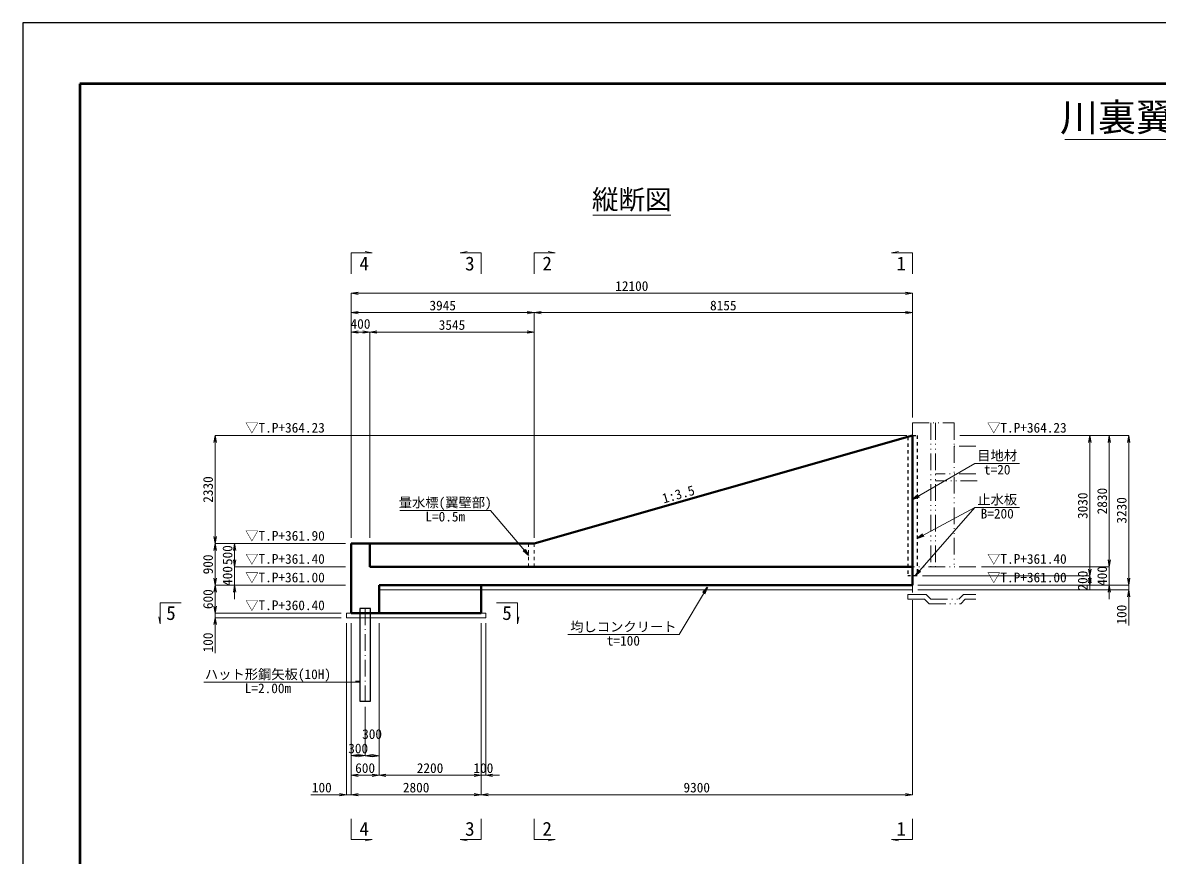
# Model space of a CAD drawing. Header units: millimetres. Extents: x 156724 to 219930, y -17820 to 17820.
# Drawn here: x 169470 to 193975, y -182 to 17820 of the extents above; entities that cross this region are included whole.
import ezdxf
from ezdxf.enums import TextEntityAlignment as Align

# ---------------------------------------------------------------- set-up
doc = ezdxf.new("R2010")
doc.units = ezdxf.units.MM
doc.header["$LTSCALE"] = 60
doc.header["$PDSIZE"] = 300
for name, pattern in [('SXF_一点短鎖線', [9.25, 6, -1.5, 0.25, -1.5]), ('SXF_二点短鎖線', [11, 6, -1.5, 0.25, -1.5, 0.25, -1.5]), ('SXF_跳び破線', [12, 6, -6])]:
    doc.linetypes.add(name, pattern=pattern)
doc.layers.get('Defpoints').update_dxf_attribs({"color": 151})
for name, color, linetype, lineweight in [('D-BMK', 2, 'SXF_一点短鎖線', 13), ('D-BYP-STR4', 6, 'Continuous', 25), ('D-STR', 1, 'Continuous', 50), ('D-STR-DIM', 7, 'Continuous', 13), ('D-STR-HTXT', 7, 'Continuous', 13), ('D-STR-STR1', 2, 'Continuous', 13), ('D-STR-STR3', 4, 'Continuous', 25), ('D-STR-STR6', 7, 'Continuous', 13), ('D-STR-STR7', 3, 'Continuous', 13), ('D-STR-TXT', 7, 'Continuous', 13), ('D-TTL', 2, 'Continuous', 140), ('D-TTL-LINE', 7, 'Continuous', 13), ('D-TTL-TXT', 7, 'Continuous', 13)]:
    doc.layers.add(name, color=color, linetype=linetype, lineweight=lineweight)
doc.styles.add('MS ゴシック', font='MS Gothic.ttf')
doc.styles.add('ＭＳ ゴシック', font='MS Gothic.ttf')
doc.dimstyles.new('DIM-60', dxfattribs={"dimscale": 60, "dimtxt": 3.5, "dimasz": 2.5, "dimexe": 0, "dimexo": 2, "dimgap": 0.8, "dimtad": 1, "dimdec": 0, "dimzin": 0, "dimdsep": 46, "dimtxsty": 'MS ゴシック', "dimblk": 'OPEN', "dimcen": 0.1, "dimclrd": 256, "dimclre": 256, "dimclrt": 256, "dimaunit": 1, "dimadec": 4, "dimazin": 0, "dimtfac": 1, "dimtdec": 0, "dimtmove": 0, "dimatfit": 3, "dimldrblk": 'OPEN', "dimfxl": 1, "dimtolj": 1, "dimtzin": 0, "dimlwd": -1, "dimlwe": -1, "dimarcsym": 0})
doc.dimstyles.new('DIM-60-F', dxfattribs={"dimscale": 60, "dimtxt": 3.5, "dimasz": 2.5, "dimexe": 0, "dimexo": 2, "dimgap": 0.8, "dimtad": 1, "dimdec": 0, "dimzin": 0, "dimdsep": 46, "dimtxsty": 'MS ゴシック', "dimblk": 'OPEN', "dimcen": 0.1, "dimaunit": 1, "dimadec": 4, "dimazin": 0, "dimtfac": 1, "dimtdec": 0, "dimtmove": 2, "dimatfit": 3, "dimldrblk": 'OPEN', "dimfxl": 1, "dimtolj": 1, "dimtzin": 0, "dimlwd": -1, "dimlwe": -1, "dimarcsym": 2})

# ---------------------------------------------------------------- blocks, each defined once
blk = doc.blocks.new('_Open')
at = {"color": 0, "linetype": 'ByBlock', "lineweight": -2}
for p, q in [((-1, 0.17), (0, 0)), ((-1, -0.17), (0, 0)), ((0, 0), (-1, 0))]:
    blk.add_line(p, q, dxfattribs=at)
blk = doc.blocks.new('*D2')
at = {"layer": 'D-STR-DIM', "transparency": 16777216}
for p, q in [((176452, 4866), (176452, 1168)), ((176552, 4866), (176552, 1168)), ((176302, 1168), (175684, 1168)), ((176552, 1168), (176452, 1168)), ((176702, 1168), (176852, 1168))]:
    blk.add_line(p, q, dxfattribs=at)
at = {"layer": 'Defpoints', "color": 0, "transparency": 16777216}
for p in [(176452, 4986), (176552, 4986), (176552, 1168)]:
    blk.add_point(p, dxfattribs=at)
at = {"layer": 'D-STR-DIM', "transparency": 16777216, "xscale": 150, "yscale": 150, "zscale": 150}
blk.add_blockref('_Open', (176452, 1168), dxfattribs=at)
at = {"layer": 'D-STR-DIM', "transparency": 16777216, "xscale": 150, "yscale": 150, "zscale": 150, "rotation": 180}
blk.add_blockref('_Open', (176552, 1168), dxfattribs=at)
at = {"layer": 'D-STR-DIM', "transparency": 16777216, "insert": (175918, 1321), "char_height": 210, "attachment_point": 5, "style": 'MS ゴシック'}
blk.add_mtext('\\A1;100', dxfattribs=at)
blk = doc.blocks.new('*D3')
at = {"layer": 'D-STR-DIM', "color": 0, "transparency": 16777216}
for p, q in [((188652, 5366), (188652, 1168)), ((179352, 4866), (179352, 1168)), ((179502, 1168), (188502, 1168))]:
    blk.add_line(p, q, dxfattribs=at)
at = {"layer": 'Defpoints', "color": 0, "transparency": 16777216}
for p in [(188652, 5486), (179352, 4986), (188652, 1168)]:
    blk.add_point(p, dxfattribs=at)
at = {"layer": 'D-STR-DIM', "color": 0, "transparency": 16777216, "xscale": 150, "yscale": 150, "zscale": 150, "rotation": 180}
blk.add_blockref('_Open', (179352, 1168), dxfattribs=at)
at = {"layer": 'D-STR-DIM', "color": 0, "transparency": 16777216, "xscale": 150, "yscale": 150, "zscale": 150}
blk.add_blockref('_Open', (188652, 1168), dxfattribs=at)
at = {"layer": 'D-STR-DIM', "color": 0, "transparency": 16777216, "insert": (184002, 1321), "char_height": 210, "attachment_point": 5, "style": 'MS ゴシック'}
blk.add_mtext('\\A1;9300', dxfattribs=at)
blk = doc.blocks.new('*D4')
at = {"layer": 'D-STR-DIM', "color": 0, "transparency": 16777216}
for p, q in [((176552, 4866), (176552, 1168)), ((179352, 4866), (179352, 1168)), ((176702, 1168), (179202, 1168))]:
    blk.add_line(p, q, dxfattribs=at)
at = {"layer": 'Defpoints', "color": 0, "transparency": 16777216}
for p in [(176552, 4986), (179352, 4986), (179352, 1168)]:
    blk.add_point(p, dxfattribs=at)
at = {"layer": 'D-STR-DIM', "color": 0, "transparency": 16777216, "xscale": 150, "yscale": 150, "zscale": 150, "rotation": 180}
blk.add_blockref('_Open', (176552, 1168), dxfattribs=at)
at = {"layer": 'D-STR-DIM', "color": 0, "transparency": 16777216, "xscale": 150, "yscale": 150, "zscale": 150}
blk.add_blockref('_Open', (179352, 1168), dxfattribs=at)
at = {"layer": 'D-STR-DIM', "color": 0, "transparency": 16777216, "insert": (177952, 1321), "char_height": 210, "attachment_point": 5, "style": 'MS ゴシック'}
blk.add_mtext('\\A1;2800', dxfattribs=at)
blk = doc.blocks.new('*D5')
at = {"layer": 'D-STR-DIM', "color": 0, "transparency": 16777216}
for p, q in [((176552, 4866), (176552, 1588)), ((177152, 3966), (177152, 1588)), ((176702, 1588), (177002, 1588))]:
    blk.add_line(p, q, dxfattribs=at)
at = {"layer": 'Defpoints', "color": 0, "transparency": 16777216}
for p in [(176552, 4986), (177152, 4086), (177152, 1588)]:
    blk.add_point(p, dxfattribs=at)
at = {"layer": 'D-STR-DIM', "color": 0, "transparency": 16777216, "xscale": 150, "yscale": 150, "zscale": 150, "rotation": 180}
blk.add_blockref('_Open', (176552, 1588), dxfattribs=at)
at = {"layer": 'D-STR-DIM', "color": 0, "transparency": 16777216, "xscale": 150, "yscale": 150, "zscale": 150}
blk.add_blockref('_Open', (177152, 1588), dxfattribs=at)
at = {"layer": 'D-STR-DIM', "color": 0, "transparency": 16777216, "insert": (176852, 1741), "char_height": 210, "attachment_point": 5, "style": 'MS ゴシック'}
blk.add_mtext('\\A1;600', dxfattribs=at)
blk = doc.blocks.new('*D6')
at = {"layer": 'D-STR-DIM', "transparency": 16777216}
for p, q in [((179352, 4866), (179352, 1588)), ((177152, 3966), (177152, 1588)), ((177302, 1588), (179202, 1588))]:
    blk.add_line(p, q, dxfattribs=at)
at = {"layer": 'Defpoints', "color": 0, "transparency": 16777216}
for p in [(179352, 4986), (177152, 4086), (179352, 1588)]:
    blk.add_point(p, dxfattribs=at)
at = {"layer": 'D-STR-DIM', "transparency": 16777216, "xscale": 150, "yscale": 150, "zscale": 150, "rotation": 180}
blk.add_blockref('_Open', (177152, 1588), dxfattribs=at)
at = {"layer": 'D-STR-DIM', "transparency": 16777216, "xscale": 150, "yscale": 150, "zscale": 150}
blk.add_blockref('_Open', (179352, 1588), dxfattribs=at)
at = {"layer": 'D-STR-DIM', "transparency": 16777216, "insert": (178252, 1741), "char_height": 210, "attachment_point": 5, "style": 'MS ゴシック'}
blk.add_mtext('\\A1;2200', dxfattribs=at)
blk = doc.blocks.new('*D7')
at = {"layer": 'D-STR-DIM', "color": 0, "transparency": 16777216}
for p, q in [((176552, 4866), (176552, 2011)), ((176852, 2466), (176852, 2011)), ((176552, 2011), (176852, 2011)), ((176702, 2011), (176552, 2011)), ((176702, 2011), (176852, 2011))]:
    blk.add_line(p, q, dxfattribs=at)
at = {"layer": 'Defpoints', "color": 0, "transparency": 16777216}
for p in [(176552, 4986), (176852, 2586), (176852, 2011)]:
    blk.add_point(p, dxfattribs=at)
at = {"layer": 'D-STR-DIM', "color": 0, "transparency": 16777216, "xscale": 150, "yscale": 150, "zscale": 150, "rotation": 180}
blk.add_blockref('_Open', (176552, 2011), dxfattribs=at)
at = {"layer": 'D-STR-DIM', "color": 0, "transparency": 16777216, "xscale": 150, "yscale": 150, "zscale": 150}
blk.add_blockref('_Open', (176852, 2011), dxfattribs=at)
at = {"layer": 'D-STR-DIM', "color": 0, "transparency": 16777216, "insert": (176702, 2164), "char_height": 210, "attachment_point": 5, "style": 'MS ゴシック'}
blk.add_mtext('\\A1;300', dxfattribs=at)
blk = doc.blocks.new('*D8')
at = {"layer": 'D-STR-DIM', "color": 0, "transparency": 16777216}
for p, q in [((177152, 4866), (177152, 2008)), ((176852, 3066), (176852, 2008)), ((176852, 2008), (177152, 2008)), ((177002, 2008), (176852, 2008)), ((177002, 2008), (177152, 2008))]:
    blk.add_line(p, q, dxfattribs=at)
at = {"layer": 'Defpoints', "color": 0, "transparency": 16777216}
for p in [(177152, 4986), (176852, 3186), (177152, 2008)]:
    blk.add_point(p, dxfattribs=at)
at = {"layer": 'D-STR-DIM', "color": 0, "transparency": 16777216, "xscale": 150, "yscale": 150, "zscale": 150, "rotation": 180}
blk.add_blockref('_Open', (176852, 2008), dxfattribs=at)
at = {"layer": 'D-STR-DIM', "color": 0, "transparency": 16777216, "xscale": 150, "yscale": 150, "zscale": 150}
blk.add_blockref('_Open', (177152, 2008), dxfattribs=at)
at = {"layer": 'D-STR-DIM', "color": 0, "transparency": 16777216, "insert": (177002, 2474), "char_height": 210, "attachment_point": 5, "style": 'MS ゴシック'}
blk.add_mtext('\\A1;300', dxfattribs=at)
blk = doc.blocks.new('*D9')
at = {"layer": 'D-STR-DIM', "transparency": 16777216}
for p, q in [((179352, 4866), (179352, 1588)), ((179452, 4866), (179452, 1588)), ((179202, 1588), (179052, 1588)), ((179352, 1588), (179452, 1588)), ((179602, 1588), (179752, 1588))]:
    blk.add_line(p, q, dxfattribs=at)
at = {"layer": 'Defpoints', "color": 0, "transparency": 16777216}
for p in [(179352, 4986), (179452, 4986), (179452, 1588)]:
    blk.add_point(p, dxfattribs=at)
at = {"layer": 'D-STR-DIM', "transparency": 16777216, "xscale": 150, "yscale": 150, "zscale": 150}
blk.add_blockref('_Open', (179352, 1588), dxfattribs=at)
at = {"layer": 'D-STR-DIM', "transparency": 16777216, "xscale": 150, "yscale": 150, "zscale": 150, "rotation": 180}
blk.add_blockref('_Open', (179452, 1588), dxfattribs=at)
at = {"layer": 'D-STR-DIM', "transparency": 16777216, "insert": (179402, 1741), "char_height": 210, "attachment_point": 5, "style": 'MS ゴシック'}
blk.add_mtext('\\A1;100', dxfattribs=at)
blk = doc.blocks.new('*D10')
at = {"layer": 'D-STR-DIM', "color": 0, "transparency": 16777216}
for p, q in [((174039, 6236), (174039, 6386)), ((176432, 6086), (174039, 6086)), ((174039, 6086), (174039, 5686)), ((176432, 5686), (174039, 5686)), ((174039, 5536), (174039, 5386))]:
    blk.add_line(p, q, dxfattribs=at)
at = {"layer": 'Defpoints', "color": 0, "transparency": 16777216}
for p in [(176552, 6086), (174039, 5686), (176552, 5686)]:
    blk.add_point(p, dxfattribs=at)
at = {"layer": 'D-STR-DIM', "color": 0, "transparency": 16777216, "xscale": 150, "yscale": 150, "zscale": 150}
for p, rotation in [((174039, 6086), 270), ((174039, 5686), 90)]:
    blk.add_blockref('_Open', p, dxfattribs=dict(at, rotation=rotation))
at = {"layer": 'D-STR-DIM', "color": 0, "transparency": 16777216, "insert": (173886, 5886), "char_height": 210, "attachment_point": 5, "rotation": 90, "style": 'MS ゴシック'}
blk.add_mtext('\\A1;400', dxfattribs=at)
blk = doc.blocks.new('*D11')
at = {"layer": 'D-STR-DIM', "color": 0, "transparency": 16777216}
for p, q in [((176432, 6586), (174039, 6586)), ((174039, 6236), (174039, 6436)), ((176432, 6086), (174039, 6086))]:
    blk.add_line(p, q, dxfattribs=at)
at = {"layer": 'Defpoints', "color": 0, "transparency": 16777216}
for p in [(174039, 6586), (176552, 6586), (176552, 6086)]:
    blk.add_point(p, dxfattribs=at)
at = {"layer": 'D-STR-DIM', "color": 0, "transparency": 16777216, "xscale": 150, "yscale": 150, "zscale": 150}
for p, rotation in [((174039, 6586), 90), ((174039, 6086), 270)]:
    blk.add_blockref('_Open', p, dxfattribs=dict(at, rotation=rotation))
at = {"layer": 'D-STR-DIM', "color": 0, "transparency": 16777216, "insert": (173886, 6336), "char_height": 210, "attachment_point": 5, "rotation": 90, "style": 'MS ゴシック'}
blk.add_mtext('\\A1;500', dxfattribs=at)
blk = doc.blocks.new('*D12')
at = {"layer": 'D-STR-DIM', "color": 0, "transparency": 16777216}
for p, q in [((176432, 5686), (173619, 5686)), ((173619, 5536), (173619, 5236)), ((176332, 5086), (173619, 5086))]:
    blk.add_line(p, q, dxfattribs=at)
at = {"layer": 'Defpoints', "color": 0, "transparency": 16777216}
for p in [(176552, 5686), (173619, 5086), (176452, 5086)]:
    blk.add_point(p, dxfattribs=at)
at = {"layer": 'D-STR-DIM', "color": 0, "transparency": 16777216, "xscale": 150, "yscale": 150, "zscale": 150}
for p, rotation in [((173619, 5686), 90), ((173619, 5086), 270)]:
    blk.add_blockref('_Open', p, dxfattribs=dict(at, rotation=rotation))
at = {"layer": 'D-STR-DIM', "color": 0, "transparency": 16777216, "insert": (173466, 5386), "char_height": 210, "attachment_point": 5, "rotation": 90, "style": 'MS ゴシック'}
blk.add_mtext('\\A1;600', dxfattribs=at)
blk = doc.blocks.new('*D13')
at = {"layer": 'D-STR-DIM', "color": 0, "transparency": 16777216}
for p, q in [((188532, 8916), (173619, 8916)), ((173619, 6736), (173619, 8766)), ((176432, 6586), (173619, 6586))]:
    blk.add_line(p, q, dxfattribs=at)
at = {"layer": 'Defpoints', "color": 0, "transparency": 16777216}
for p in [(173619, 8916), (188652, 8916), (176552, 6586)]:
    blk.add_point(p, dxfattribs=at)
at = {"layer": 'D-STR-DIM', "color": 0, "transparency": 16777216, "xscale": 150, "yscale": 150, "zscale": 150}
for p, rotation in [((173619, 8916), 90), ((173619, 6586), 270)]:
    blk.add_blockref('_Open', p, dxfattribs=dict(at, rotation=rotation))
at = {"layer": 'D-STR-DIM', "color": 0, "transparency": 16777216, "insert": (173466, 7751), "char_height": 210, "attachment_point": 5, "rotation": 90, "style": 'MS ゴシック'}
blk.add_mtext('\\A1;2330', dxfattribs=at)
blk = doc.blocks.new('*D14')
at = {"layer": 'D-STR-DIM', "transparency": 16777216}
for p, q in [((173619, 5236), (173619, 5386)), ((176332, 5086), (173619, 5086)), ((173619, 5086), (173619, 4986)), ((176332, 4986), (173619, 4986)), ((173619, 4836), (173619, 4218))]:
    blk.add_line(p, q, dxfattribs=at)
at = {"layer": 'Defpoints', "color": 0, "transparency": 16777216}
for p in [(173619, 4986), (176452, 5086), (176452, 4986)]:
    blk.add_point(p, dxfattribs=at)
at = {"layer": 'D-STR-DIM', "transparency": 16777216, "xscale": 150, "yscale": 150, "zscale": 150}
for p, rotation in [((173619, 5086), 270), ((173619, 4986), 90)]:
    blk.add_blockref('_Open', p, dxfattribs=dict(at, rotation=rotation))
at = {"layer": 'D-STR-DIM', "transparency": 16777216, "insert": (173466, 4452), "char_height": 210, "attachment_point": 5, "rotation": 90, "style": 'MS ゴシック'}
blk.add_mtext('\\A1;100', dxfattribs=at)
blk = doc.blocks.new('*D15')
at = {"layer": 'D-STR-DIM', "color": 0, "transparency": 16777216}
for p, q in [((176432, 6586), (173619, 6586)), ((173619, 5836), (173619, 6436)), ((176432, 5686), (173619, 5686))]:
    blk.add_line(p, q, dxfattribs=at)
at = {"layer": 'Defpoints', "color": 0, "transparency": 16777216}
for p in [(173619, 6586), (176552, 6586), (176552, 5686)]:
    blk.add_point(p, dxfattribs=at)
at = {"layer": 'D-STR-DIM', "color": 0, "transparency": 16777216, "xscale": 150, "yscale": 150, "zscale": 150}
for p, rotation in [((173619, 6586), 90), ((173619, 5686), 270)]:
    blk.add_blockref('_Open', p, dxfattribs=dict(at, rotation=rotation))
at = {"layer": 'D-STR-DIM', "color": 0, "transparency": 16777216, "insert": (173466, 6136), "char_height": 210, "attachment_point": 5, "rotation": 90, "style": 'MS ゴシック'}
blk.add_mtext('\\A1;900', dxfattribs=at)
blk = doc.blocks.new('*D16')
at = {"layer": 'D-STR-DIM', "transparency": 16777216}
for p, q in [((193318, 5836), (193318, 5986)), ((188772, 5686), (193318, 5686)), ((193318, 5686), (193318, 5586)), ((188772, 5586), (193318, 5586)), ((193318, 5436), (193318, 4818))]:
    blk.add_line(p, q, dxfattribs=at)
at = {"layer": 'Defpoints', "color": 0, "transparency": 16777216}
for p in [(188652, 5686), (193318, 5686), (188652, 5586)]:
    blk.add_point(p, dxfattribs=at)
at = {"layer": 'D-STR-DIM', "transparency": 16777216, "xscale": 150, "yscale": 150, "zscale": 150}
for p, rotation in [((193318, 5686), 270), ((193318, 5586), 90)]:
    blk.add_blockref('_Open', p, dxfattribs=dict(at, rotation=rotation))
at = {"layer": 'D-STR-DIM', "transparency": 16777216, "insert": (193165, 5052), "char_height": 210, "attachment_point": 5, "rotation": 90, "style": 'MS ゴシック'}
blk.add_mtext('\\A1;100', dxfattribs=at)
blk = doc.blocks.new('*D17')
at = {"layer": 'D-STR-DIM', "color": 0, "transparency": 16777216}
for p, q in [((189672, 8916), (193318, 8916)), ((193318, 5836), (193318, 8766)), ((188772, 5686), (193318, 5686))]:
    blk.add_line(p, q, dxfattribs=at)
at = {"layer": 'Defpoints', "color": 0, "transparency": 16777216}
for p in [(189552, 8916), (193318, 8916), (188652, 5686)]:
    blk.add_point(p, dxfattribs=at)
at = {"layer": 'D-STR-DIM', "color": 0, "transparency": 16777216, "xscale": 150, "yscale": 150, "zscale": 150}
for p, rotation in [((193318, 8916), 90), ((193318, 5686), 270)]:
    blk.add_blockref('_Open', p, dxfattribs=dict(at, rotation=rotation))
at = {"layer": 'D-STR-DIM', "color": 0, "transparency": 16777216, "insert": (193165, 7301), "char_height": 210, "attachment_point": 5, "rotation": 90, "style": 'MS ゴシック'}
blk.add_mtext('\\A1;3230', dxfattribs=at)
blk = doc.blocks.new('*D18')
at = {"layer": 'D-STR-DIM', "color": 0, "transparency": 16777216}
for p, q in [((192898, 6236), (192898, 6386)), ((190139, 6086), (192898, 6086)), ((192898, 5686), (192898, 6086)), ((188772, 5686), (192898, 5686)), ((192898, 5536), (192898, 5386))]:
    blk.add_line(p, q, dxfattribs=at)
at = {"layer": 'Defpoints', "color": 0, "transparency": 16777216}
for p in [(190019, 6086), (192898, 6086), (188652, 5686)]:
    blk.add_point(p, dxfattribs=at)
at = {"layer": 'D-STR-DIM', "color": 0, "transparency": 16777216, "xscale": 150, "yscale": 150, "zscale": 150}
for p, rotation in [((192898, 6086), 270), ((192898, 5686), 90)]:
    blk.add_blockref('_Open', p, dxfattribs=dict(at, rotation=rotation))
at = {"layer": 'D-STR-DIM', "color": 0, "transparency": 16777216, "insert": (192745, 5886), "char_height": 210, "attachment_point": 5, "rotation": 90, "style": 'MS ゴシック'}
blk.add_mtext('\\A1;400', dxfattribs=at)
blk = doc.blocks.new('*D19')
at = {"layer": 'D-STR-DIM', "color": 0, "transparency": 16777216}
for p, q in [((192778, 8916), (192898, 8916)), ((192898, 6236), (192898, 8766)), ((190139, 6086), (192898, 6086))]:
    blk.add_line(p, q, dxfattribs=at)
at = {"layer": 'Defpoints', "color": 0, "transparency": 16777216}
for p in [(192898, 8916), (192898, 8916), (190019, 6086)]:
    blk.add_point(p, dxfattribs=at)
at = {"layer": 'D-STR-DIM', "color": 0, "transparency": 16777216, "xscale": 150, "yscale": 150, "zscale": 150}
for p, rotation in [((192898, 8916), 90), ((192898, 6086), 270)]:
    blk.add_blockref('_Open', p, dxfattribs=dict(at, rotation=rotation))
at = {"layer": 'D-STR-DIM', "color": 0, "transparency": 16777216, "insert": (192745, 7501), "char_height": 210, "attachment_point": 5, "rotation": 90, "style": 'MS ゴシック'}
blk.add_mtext('\\A1;2830', dxfattribs=at)
blk = doc.blocks.new('*D20')
at = {"layer": 'D-STR-DIM', "color": 0, "transparency": 16777216}
for p, q in [((188874, 5886), (192478, 5886)), ((192478, 5836), (192478, 5986)), ((192478, 5686), (192478, 5886)), ((188772, 5686), (192478, 5686)), ((192478, 5736), (192478, 5586))]:
    blk.add_line(p, q, dxfattribs=at)
at = {"layer": 'Defpoints', "color": 0, "transparency": 16777216}
for p in [(188754, 5886, -323860), (192478, 5886), (188652, 5686)]:
    blk.add_point(p, dxfattribs=at)
at = {"layer": 'D-STR-DIM', "color": 0, "transparency": 16777216, "xscale": 150, "yscale": 150, "zscale": 150}
for p, rotation in [((192478, 5886), 90), ((192478, 5686), 270)]:
    blk.add_blockref('_Open', p, dxfattribs=dict(at, rotation=rotation))
at = {"layer": 'D-STR-DIM', "color": 0, "transparency": 16777216, "insert": (192325, 5786), "char_height": 210, "attachment_point": 5, "rotation": 90, "style": 'MS ゴシック'}
blk.add_mtext('\\A1;200', dxfattribs=at)
blk = doc.blocks.new('*D21')
at = {"layer": 'D-STR-DIM', "color": 0, "transparency": 16777216}
for p, q in [((192598, 8916), (192478, 8916)), ((192478, 6036), (192478, 8766)), ((188872, 5886), (192478, 5886))]:
    blk.add_line(p, q, dxfattribs=at)
at = {"layer": 'Defpoints', "color": 0, "transparency": 16777216}
for p in [(192478, 8916), (192478, 8916), (188752, 5886, -323860)]:
    blk.add_point(p, dxfattribs=at)
at = {"layer": 'D-STR-DIM', "color": 0, "transparency": 16777216, "xscale": 150, "yscale": 150, "zscale": 150}
for p, rotation in [((192478, 8916), 90), ((192478, 5886), 270)]:
    blk.add_blockref('_Open', p, dxfattribs=dict(at, rotation=rotation))
at = {"layer": 'D-STR-DIM', "color": 0, "transparency": 16777216, "insert": (192325, 7401), "char_height": 210, "attachment_point": 5, "rotation": 90, "style": 'MS ゴシック'}
blk.add_mtext('\\A1;3030', dxfattribs=at)
blk = doc.blocks.new('*D22')
at = {"layer": 'D-STR-DIM', "color": 0, "transparency": 16777216}
for p, q in [((176552, 6706), (176552, 11986)), ((176702, 11986), (188502, 11986)), ((188652, 9306), (188652, 11986))]:
    blk.add_line(p, q, dxfattribs=at)
at = {"layer": 'Defpoints', "color": 0, "transparency": 16777216}
for p in [(188652, 11986), (188652, 9186), (176552, 6586)]:
    blk.add_point(p, dxfattribs=at)
at = {"layer": 'D-STR-DIM', "color": 0, "transparency": 16777216, "xscale": 150, "yscale": 150, "zscale": 150, "rotation": 180}
blk.add_blockref('_Open', (176552, 11986), dxfattribs=at)
at = {"layer": 'D-STR-DIM', "color": 0, "transparency": 16777216, "xscale": 150, "yscale": 150, "zscale": 150}
blk.add_blockref('_Open', (188652, 11986), dxfattribs=at)
at = {"layer": 'D-STR-DIM', "color": 0, "transparency": 16777216, "insert": (182602, 12139), "char_height": 210, "attachment_point": 5, "style": 'MS ゴシック'}
blk.add_mtext('\\A1;12100', dxfattribs=at)
blk = doc.blocks.new('*D23')
at = {"layer": 'D-STR-DIM', "color": 0, "transparency": 16777216}
for p, q in [((176552, 6706), (176552, 11146)), ((176702, 11146), (176802, 11146)), ((176952, 6706), (176952, 11146))]:
    blk.add_line(p, q, dxfattribs=at)
at = {"layer": 'Defpoints', "color": 0, "transparency": 16777216}
for p in [(176952, 11146), (176552, 6586), (176952, 6586)]:
    blk.add_point(p, dxfattribs=at)
at = {"layer": 'D-STR-DIM', "color": 0, "transparency": 16777216, "xscale": 150, "yscale": 150, "zscale": 150, "rotation": 180}
blk.add_blockref('_Open', (176552, 11146), dxfattribs=at)
at = {"layer": 'D-STR-DIM', "color": 0, "transparency": 16777216, "xscale": 150, "yscale": 150, "zscale": 150}
blk.add_blockref('_Open', (176952, 11146), dxfattribs=at)
at = {"layer": 'D-STR-DIM', "color": 0, "transparency": 16777216, "insert": (176752, 11323), "char_height": 210, "attachment_point": 5, "style": 'MS ゴシック'}
blk.add_mtext('\\A1;400', dxfattribs=at)
blk = doc.blocks.new('*D24')
at = {"layer": 'D-STR-DIM', "color": 0, "transparency": 16777216}
for p, q in [((176552, 6706), (176552, 11566)), ((176702, 11566), (180347, 11566)), ((180497, 6706), (180497, 11566))]:
    blk.add_line(p, q, dxfattribs=at)
at = {"layer": 'Defpoints', "color": 0, "transparency": 16777216}
for p in [(180497, 11566), (176552, 6586), (180497, 6586)]:
    blk.add_point(p, dxfattribs=at)
at = {"layer": 'D-STR-DIM', "color": 0, "transparency": 16777216, "xscale": 150, "yscale": 150, "zscale": 150, "rotation": 180}
blk.add_blockref('_Open', (176552, 11566), dxfattribs=at)
at = {"layer": 'D-STR-DIM', "color": 0, "transparency": 16777216, "xscale": 150, "yscale": 150, "zscale": 150}
blk.add_blockref('_Open', (180497, 11566), dxfattribs=at)
at = {"layer": 'D-STR-DIM', "color": 0, "transparency": 16777216, "insert": (178525, 11719), "char_height": 210, "attachment_point": 5, "style": 'MS ゴシック'}
blk.add_mtext('\\A1;3945', dxfattribs=at)
blk = doc.blocks.new('*D25')
at = {"layer": 'D-STR-DIM', "color": 0, "transparency": 16777216}
for p, q in [((176952, 6706), (176952, 11146)), ((177102, 11146), (180347, 11146)), ((180497, 6706), (180497, 11146))]:
    blk.add_line(p, q, dxfattribs=at)
at = {"layer": 'Defpoints', "color": 0, "transparency": 16777216}
for p in [(180497, 11146), (176952, 6586), (180497, 6586)]:
    blk.add_point(p, dxfattribs=at)
at = {"layer": 'D-STR-DIM', "color": 0, "transparency": 16777216, "xscale": 150, "yscale": 150, "zscale": 150, "rotation": 180}
blk.add_blockref('_Open', (176952, 11146), dxfattribs=at)
at = {"layer": 'D-STR-DIM', "color": 0, "transparency": 16777216, "xscale": 150, "yscale": 150, "zscale": 150}
blk.add_blockref('_Open', (180497, 11146), dxfattribs=at)
at = {"layer": 'D-STR-DIM', "color": 0, "transparency": 16777216, "insert": (178725, 11299), "char_height": 210, "attachment_point": 5, "style": 'MS ゴシック'}
blk.add_mtext('\\A1;3545', dxfattribs=at)
blk = doc.blocks.new('*D26')
at = {"layer": 'D-STR-DIM', "color": 0, "transparency": 16777216}
for p, q in [((180497, 6706), (180497, 11566)), ((180647, 11566), (188502, 11566)), ((188652, 9306), (188652, 11566))]:
    blk.add_line(p, q, dxfattribs=at)
at = {"layer": 'Defpoints', "color": 0, "transparency": 16777216}
for p in [(188652, 11566), (188652, 9186), (180497, 6586)]:
    blk.add_point(p, dxfattribs=at)
at = {"layer": 'D-STR-DIM', "color": 0, "transparency": 16777216, "xscale": 150, "yscale": 150, "zscale": 150, "rotation": 180}
blk.add_blockref('_Open', (180497, 11566), dxfattribs=at)
at = {"layer": 'D-STR-DIM', "color": 0, "transparency": 16777216, "xscale": 150, "yscale": 150, "zscale": 150}
blk.add_blockref('_Open', (188652, 11566), dxfattribs=at)
at = {"layer": 'D-STR-DIM', "color": 0, "transparency": 16777216, "insert": (184575, 11719), "char_height": 210, "attachment_point": 5, "style": 'MS ゴシック'}
blk.add_mtext('\\A1;8155', dxfattribs=at)

msp = doc.modelspace()

# ---------------------------------------------------------------- linework, layer by layer
at = {"layer": 'D-BMK', "linetype": 'SXF_一点短鎖線'}
msp.add_line((176851.9, 5186.2), (176851.9, 3186.2), dxfattribs=at)
at = {"layer": 'D-BYP-STR4', "linetype": 'SXF_跳び破線', "ltscale": 0.2}
for p, q in [((188551.9, 8887.5), (188551.9, 5886.2)), ((188651.9, 8916.1), (188751.9, 8916.1)), ((188751.9, 8916.1), (188751.9, 5886.2)), ((188751.9, 5886.2, -323860), (188551.9, 5886.2, -323860))]:
    msp.add_line(p, q, dxfattribs=at)
at = {"layer": 'D-STR'}
for p, q in [((180497.4, 6586.2), (188651.9, 8916.1)), ((188651.9, 8916.1), (188651.9, 5686.2)), ((176551.9, 6586.2), (176551.9, 6086.2)), ((176551.9, 6586.2), (180497.4, 6586.2)), ((176951.9, 6586.2), (176951.9, 6086.2)), ((177206.4, 6586.2), (177606.4, 6586.2)), ((176551.9, 6086.2), (176551.9, 5086.2)), ((176951.9, 6086.2), (188651.9, 6086.2)), ((177151.9, 5686.2), (188651.9, 5686.2)), ((177151.9, 5086.2), (177151.9, 5686.2)), ((179351.9, 5686.2), (179351.9, 5086.2)), ((188651.9, 5686.2), (184574.8, 5686.2)), ((177151.9, 5086.2), (176551.9, 5086.2)), ((179351.9, 5086.2), (177151.9, 5086.2))]:
    msp.add_line(p, q, dxfattribs=at)
at = {"layer": 'D-STR-HTXT'}
for p, q in [((190961.1, 8315.2), (190001.1, 8315.2)), ((190961.1, 7365.5, -323860), (190001.1, 7365.5, -323860)), ((177601.7, 7301.9), (179557.7, 7301.9)), ((183620.8, 4623.7), (181220.8, 4623.7)), ((173376.9, 3598.4), (176136.9, 3598.4)), ((176136.9, 3598.4), (176736.9, 3598.4)), ((176736.9, 3616.4), (176646.9, 3616.4))]:
    msp.add_line(p, q, dxfattribs=at)
at = {"layer": 'D-STR-HTXT', "linetype": 'Continuous'}
for points in [[(176551.9, 12406.2), (176551.9, 12856.2), (177001.9, 12856.2), (176854.2, 12882.3)], [(179351.9, 12406.2), (179351.9, 12856.2), (178901.9, 12856.2), (179049.6, 12882.3)], [(180497.4, 12406.2), (180497.4, 12856.2), (180947.4, 12856.2), (180799.7, 12882.3)], [(188651.9, 12406.2), (188651.9, 12856.2), (188201.9, 12856.2), (188349.6, 12882.3)], [(172882.2, 5305.3), (172432.2, 5305.3), (172432.2, 4855.3), (172406.2, 5003)], [(179688.4, 5305.3), (180138.4, 5305.3), (180138.4, 4855.3), (180164.4, 5003)], [(176551.9, 650.8), (176551.9, 200.8), (177001.9, 200.8), (176854.2, 174.7)], [(179351.9, 650.8), (179351.9, 200.8), (178901.9, 200.8), (179049.6, 174.7)], [(180497.4, 650.8), (180497.4, 200.8), (180947.4, 200.8), (180799.7, 174.7)], [(188651.9, 650.8), (188651.9, 200.8), (188201.9, 200.8), (188349.6, 174.7)]]:
    msp.add_lwpolyline(points, dxfattribs=at)
at = {"layer": 'D-STR-STR1', "linetype": 'SXF_跳び破線', "ltscale": 0.2}
msp.add_lwpolyline([(180377.4, 6086.2), (180497.4, 6086.2), (180497.4, 6586.2), (180377.4, 6586.2)], close=True, dxfattribs=at)
at = {"layer": 'D-STR-STR3'}
msp.add_lwpolyline([(176736.9, 5186.2), (176736.9, 3186.2), (176966.9, 3186.2), (176966.9, 5186.2)], close=True, dxfattribs=at)
at = {"layer": 'D-STR-STR6', "linetype": 'SXF_二点短鎖線'}
for p, q in [((188651.9, 9186.2), (189551.9, 9186.2)), ((188651.9, 9186.2), (188651.9, 5486.2)), ((189051.9, 9186.2), (189051.9, 6086.2)), ((189151.9, 9186.2), (189151.9, 6086.2)), ((189551.9, 9186.2), (189551.9, 8686.2)), ((189551.9, 8686.2), (189551.9, 6086.2)), ((190019.2, 8686.2), (189551.9, 8686.2)), ((190019.2, 8086.2), (189151.9, 8086.2)), ((190051.9, 7936.2), (189151.9, 7936.2)), ((190019.2, 6086.2), (188651.9, 6086.2))]:
    msp.add_line(p, q, dxfattribs=at)
for points in [[(188551.9, 5386.2), (188551.9, 5486.2), (188651.9, 5486.2)], [(188651.9, 5486.2), (188951.9, 5486.2), (189051.9, 5386.2), (189651.9, 5386.2), (189751.9, 5486.2), (190019.2, 5486.2)], [(188551.9, 5386.2), (188910.5, 5386.2), (189010.5, 5286.2), (189693.3, 5286.2), (189793.3, 5386.2), (190019.2, 5386.2)]]:
    msp.add_lwpolyline(points, dxfattribs=at)
at = {"layer": 'D-STR-STR7'}
for p in [(188651.9, 5686.2), (177151.9, 5586.2)]:
    msp.add_line(p, (188651.9, 5586.2), dxfattribs=at)
msp.add_lwpolyline([(176551.9, 5086.2), (176451.9, 5086.2), (176451.9, 4986.2), (179451.9, 4986.2), (179451.9, 5086.2), (179351.9, 5086.2)], dxfattribs=at)
at = {"layer": 'D-TTL'}
msp.add_lwpolyline([(170699.5, 16500), (170699.5, -16500), (218699.5, -16500), (218699.5, 16500)], close=True, dxfattribs=at)
at = {"layer": 'D-TTL-LINE'}
for p, q in [((191939.5, 15300), (197459.5, 15300)), ((181761.9, 13671), (183441.9, 13671))]:
    msp.add_line(p, q, dxfattribs=at)
at = {"layer": 'Defpoints', "color": 1}
msp.add_lwpolyline([(169469.5, 17820), (169469.5, -17820), (219929.5, -17820), (219929.5, 17820)], close=True, dxfattribs=at)

# ---------------------------------------------------------------- texts
at = {"layer": 'D-STR-HTXT', "linetype": 'Continuous', "style": 'ＭＳ ゴシック'}
for s, p in [('4', (176831.9, 12475.9)), ('3', (179110, 12475.9)), ('2', (180777.3, 12475.9)), ('1', (188410, 12475.9)), ('5', (172665.9, 4937.5)), ('5', (179910.8, 4937.5)), ('4', (176831.9, 282.5)), ('3', (179110, 282.5)), ('2', (180777.3, 282.5)), ('1', (188410, 282.5))]:
    msp.add_text(s, height=300, dxfattribs=at).set_placement(p, align=Align.CENTER)
at = {"layer": 'D-STR-TXT', "style": 'MS ゴシック'}
for s, p in [('▽T.P+364.23', (174267.9, 8916.1)), ('▽T.P+364.23', (190263.7, 8916.1)), ('▽T.P+361.90', (174267.9, 6586.2)), ('▽T.P+361.40', (174267.9, 6086.2)), ('▽T.P+361.40', (190263.7, 6086.2)), ('▽T.P+361.00', (174267.9, 5686.2)), ('▽T.P+361.00', (190263.7, 5686.2)), ('▽T.P+360.40', (174267.9, 5086.2))]:
    msp.add_text(s, height=210, dxfattribs=at).set_placement(p, align=Align.BOTTOM_LEFT)
at = {"layer": 'D-STR-TXT'}
for s, style, p in [('目地材', 'MS ゴシック', (190481.1, 8315.2)), ('量水標(翼壁部)', 'ＭＳ ゴシック', (178579.7, 7301.9)), ('止水板', 'MS ゴシック', (190481.1, 7365.5, -323860)), ('均しコンクリート', 'MS ゴシック', (182420.8, 4623.7)), ('ハット形鋼矢板(10H)', 'MS ゴシック', (174756.9, 3598.4))]:
    msp.add_text(s, height=210, dxfattribs=dict(at, style=style)).set_placement(p, align=Align.BOTTOM_CENTER)
for s, style, p in [('t=20', 'MS ゴシック', (190481.1, 8285.2)), ('L=0.5m', 'ＭＳ ゴシック', (178579.7, 7271.9)), ('B=200', 'MS ゴシック', (190481.1, 7335.5, -323860)), ('t=100', 'MS ゴシック', (182420.8, 4593.7)), ('L=2.00m', 'MS ゴシック', (174756.9, 3568.4))]:
    msp.add_text(s, height=210, dxfattribs=dict(at, style=style)).set_placement(p, align=Align.TOP_CENTER)
at = {"layer": 'D-STR-TXT', "style": 'MS ゴシック'}
msp.add_text('1:3.5', height=210, rotation=15.9454, dxfattribs=at).set_placement((183651.5, 7487.4), align=Align.BOTTOM_CENTER)
at = {"layer": 'D-TTL-TXT', "style": 'MS ゴシック'}
for s, height, p in [('川裏翼壁構造図', 600, (194699.5, 15300)), ('縦断図', 420, (182601.9, 13671))]:
    msp.add_text(s, height=height, dxfattribs=at).set_placement(p, align=Align.BOTTOM_CENTER)

# ---------------------------------------------------------------- dimensions: what is measured, and where the dimension line sits
at = {"layer": 'D-STR-DIM'}
for base, p1, p2, dimstyle, picture, middle in [((188651.9, 11986.2), (176551.9, 6586.2), (188651.9, 9186.2), 'DIM-60-F', '*D22', (182601.9, 12139.2)), ((180497.3856, 11566.2204), (176551.9086, 6586.2204), (180497.3856, 6586.2204), 'DIM-60-F', '*D24', (178524.6471, 11719.2204)), ((188651.9086, 11566.2204), (180497.3856, 6586.2204), (188651.9086, 9186.2204), 'DIM-60-F', '*D26', (184574.6471, 11719.2204)), ((176951.9, 11146.2), (176551.9, 6586.2), (176951.9, 6586.2), 'DIM-60-F', '*D23', (176751.9, 11323.2)), ((188651.9, 1168.1), (179351.9, 4986.2), (188651.9, 5486.2), 'DIM-60-F', '*D3', (184001.9, 1321.1)), ((179351.9, 1168.1), (176551.9, 4986.2), (179351.9, 4986.2), 'DIM-60-F', '*D4', (177951.9, 1321.1)), ((177151.9, 1588.4), (176551.9, 4986.2), (177151.9, 4086.2), 'DIM-60-F', '*D5', (176851.9, 1741.4)), ((179351.9, 1588.4), (177151.9, 4086.2), (179351.9, 4986.2), 'DIM-60', '*D6', (178251.9, 1741.4))]:
    dim = msp.add_linear_dim(base=base, p1=p1, p2=p2, dimstyle=dimstyle, dxfattribs=at)
    dim.commit()
    dim.dimension.update_dxf_attribs({"geometry": picture, "text_midpoint": middle})
for base, p1, p2, override, picture, middle in [((180497.3856, 11146.2204), (176951.9086, 6586.2204), (180497.3856, 6586.2204), {"dimrnd": 0}, '*D25', (178724.6471, 11299.2204)), ((176851.9, 2010.6), (176551.9, 4986.2), (176851.9, 2586.2), {"dimtix": 1}, '*D7', (176701.9, 2163.6))]:
    dim = msp.add_linear_dim(base=base, p1=p1, p2=p2, dimstyle='DIM-60-F', override=override, dxfattribs=at)
    dim.commit()
    dim.dimension.update_dxf_attribs({"geometry": picture, "text_midpoint": middle})
for base, p1, p2, override, picture, middle in [((173618.9, 8916.1), (176551.9, 6586.2), (188651.9, 8916.1), {"dimrnd": 0}, '*D13', (173465.9, 7751.2)), ((193318.3, 8916.1), (188651.9, 5686.2), (189551.9, 8916.1), {"dimrnd": 0, "dimtix": 1}, '*D17', (193165.3, 7301.2)), ((192478.3, 8916.1), (188751.9, 5886.2, -323860), (192478.3, 8916.1), {"dimrnd": 0, "dimtix": 1}, '*D21', (192325.3, 7401.2)), ((192898.3, 8916.1), (190019.2, 6086.2), (192898.3, 8916.1), {"dimrnd": 0, "dimtix": 1}, '*D19', (192745.3, 7501.2)), ((174038.9, 5686.2), (176551.9, 6086.2), (176551.9, 5686.2), {"dimtix": 1}, '*D10', (173885.9, 5886.2)), ((192898.3, 6086.2), (188651.9, 5686.2), (190019.2, 6086.2), {"dimtix": 1}, '*D18', (192745.3, 5886.2)), ((192478.3, 5886.2), (188651.9, 5686.2), (188753.8, 5886.2, -323860), {"dimtix": 1}, '*D20', (192325.3, 5786.2))]:
    dim = msp.add_linear_dim(base=base, p1=p1, p2=p2, angle=90, dimstyle='DIM-60-F', override=override, dxfattribs=at)
    dim.commit()
    dim.dimension.update_dxf_attribs({"geometry": picture, "text_midpoint": middle})
for base, p1, p2, angle, picture, middle in [((173618.9, 6586.2), (176551.9, 5686.2), (176551.9, 6586.2), 270, '*D15', (173465.9, 6136.2)), ((174038.9, 6586.2), (176551.9, 6086.2), (176551.9, 6586.2), 90, '*D11', (173885.9, 6336.2)), ((173618.9, 5086.2), (176551.9, 5686.2), (176451.9, 5086.2), 90, '*D12', (173465.9, 5386.2))]:
    dim = msp.add_linear_dim(base=base, p1=p1, p2=p2, angle=angle, dimstyle='DIM-60-F', dxfattribs=at)
    dim.commit()
    dim.dimension.update_dxf_attribs({"geometry": picture, "text_midpoint": middle})
dim = msp.add_linear_dim(base=(193318.3, 5686.2), p1=(188651.9, 5586.2), p2=(188651.9, 5686.2), angle=90, dimstyle='DIM-60', override={"dimjust": 1}, dxfattribs=at)
dim.commit()
dim.dimension.update_dxf_attribs({"geometry": '*D16', "text_midpoint": (193318.3, 5052.2), "dimtype": 160})
dim = msp.add_linear_dim(base=(173618.9, 4986.2), p1=(176451.9, 5086.2), p2=(176451.9, 4986.2), angle=90, dimstyle='DIM-60', dxfattribs=at)
dim.commit()
dim.dimension.update_dxf_attribs({"geometry": '*D14', "text_midpoint": (173618.9, 4452.2), "dimtype": 160})
for base, p1, p2, dimstyle, override, picture, middle in [((176551.9, 1168.1), (176451.9, 4986.2), (176551.9, 4986.2), 'DIM-60', {"dimjust": 1}, '*D2', (175917.9, 1168.1)), ((177151.9, 2007.9), (176851.9, 3186.2), (177151.9, 4986.2), 'DIM-60-F', {"dimtix": 1}, '*D8', (177001.9, 2474))]:
    dim = msp.add_linear_dim(base=base, p1=p1, p2=p2, dimstyle=dimstyle, override=override, dxfattribs=at)
    dim.commit()
    dim.dimension.update_dxf_attribs({"geometry": picture, "text_midpoint": middle, "dimtype": 160})
dim = msp.add_linear_dim(base=(179451.9, 1588.4), p1=(179351.9, 4986.2), p2=(179451.9, 4986.2), dimstyle='DIM-60', dxfattribs=at)
dim.commit()
dim.dimension.update_dxf_attribs({"geometry": '*D9', "text_midpoint": (179401.9, 1588.4), "dimtype": 160})

# ---------------------------------------------------------------- leaders
at = {"layer": 'D-STR-HTXT'}
for points in [[(188652.2, 7536.4), (190001.1, 8315.2)], [(188710.2, 5886.2, -323860), (190001.1, 7365.5, -323860)], [(188751.9, 6694.8, -323860), (190001.1, 7365.5, -323860)], [(180377.4, 6336.2), (179557.7, 7301.9)], [(184234.3, 5642), (183620.8, 4623.7)]]:
    msp.add_leader(points, dimstyle='DIM-60-F', override={"dimtad": 0}, dxfattribs=at)

doc.saveas('drawing.dxf')
